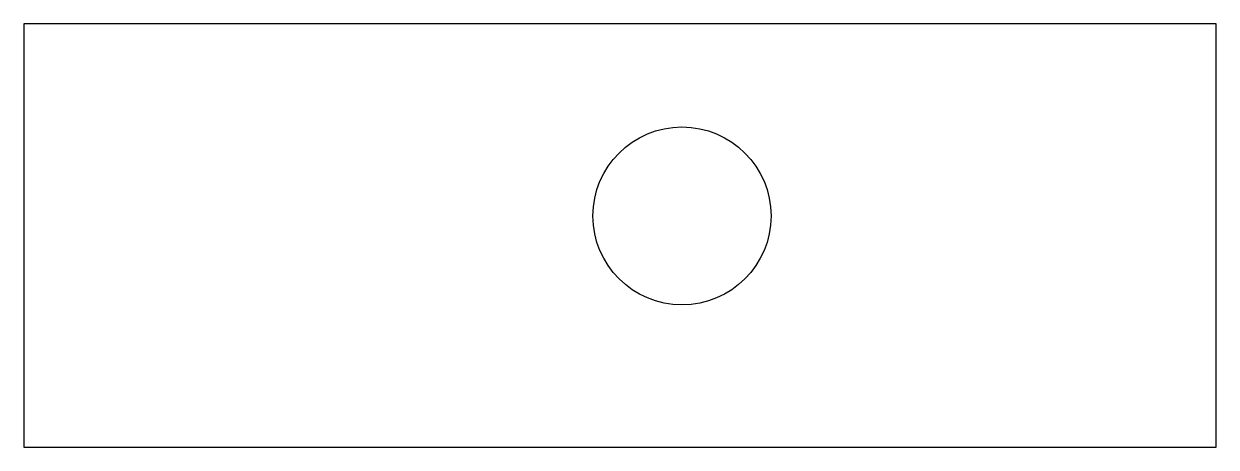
# Model space of a CAD drawing. Header units: millimetres. Extents: x -14.5 to 19, y -13 to -1.1.
import ezdxf

# ---------------------------------------------------------------- set-up
doc = ezdxf.new("R2010")
doc.units = ezdxf.units.MM
doc.layers.get('0').update_dxf_attribs({"linetype": 'CONTINUOUS'})

msp = doc.modelspace()

# ---------------------------------------------------------------- linework, layer by layer
msp.add_lwpolyline([(19.001, -1.1), (-14.481, -1.1), (-14.481, -13), (19.001, -13)], close=True)
msp.add_circle((4.001, -6.5), 2.5)

doc.saveas('drawing.dxf')
